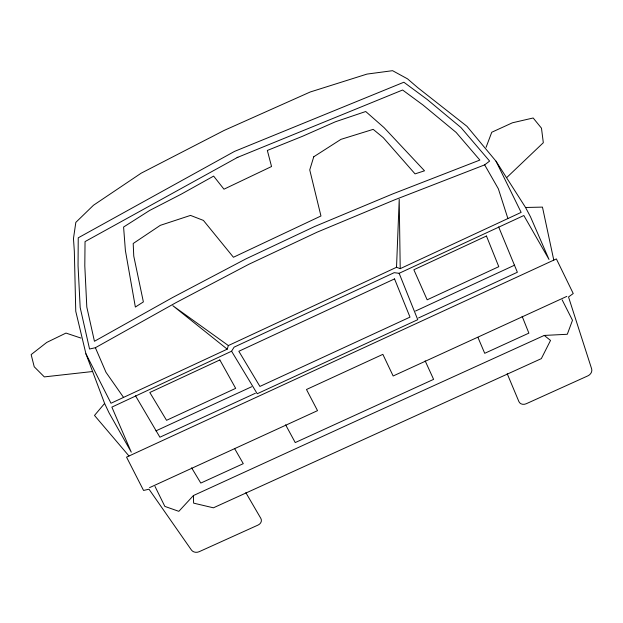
<?xml version="1.0" encoding="UTF-8"?>
<svg xmlns="http://www.w3.org/2000/svg" width="623" height="623" viewBox="0 0 623 623"><rect width="100%" height="100%" fill="white"/><g stroke="black" fill="none" stroke-linecap="round" stroke-linejoin="round"><path stroke-width="0.93" d="M396.524 267.283L399.218 199.267L400.223 268.661L396.524 267.283L228.368 345.563L227.224 349.16L111.003 403.245L85.927 353.786L75.757 311.282L74.332 251.256L73.467 238.523L75.827 222.38L93.473 205.255L141.211 173.155L224.054 130.472L310.207 92.002L366.986 74.09L392.56 70.679L407.535 78.856L417.597 87.516L466.954 126.313L496.025 161.217L525.555 207.482L530.508 216.851L549.011 259.456L523.842 215.519L399.141 273.295L394.172 272.672L234.092 347.151L231.577 351.224L111.867 407.115L131.274 452.173L109.002 412.753L104.617 403.447L85.927 353.786M486.08 147.308L491.757 132.255L512.425 122.793L533.171 117.988L541.48 128.182L543.318 142.714L506.779 177.524M104.617 403.447L94.494 415.432L128.977 455.981M562.125 299.819L572.49 320.284L567.304 334.278L544.245 335.431L366.643 416.211L193.434 495.542L178.832 511.335L164.838 506.398L154.987 486.384M484.663 164.869L489.616 161.084L460.919 127.497L427.253 99.516L403.86 82.236L234.505 151.412L78.241 237.822L78.046 265.702L80.188 307.56L89.556 349.02L95.389 347.712L176.005 302.63L248.818 264.3L317.037 232.208L394.639 199.835L484.663 164.869L498.369 188.831L507.854 218.4M237.854 157.214L85.04 241.599L84.806 265.857L86.807 307.046L94.439 341.279L172.664 297.483L245.851 258.911L314.514 226.577L392.529 194.002L479.874 160.064L456.145 132.434L422.978 104.999L402.598 90.016L237.129 157.564M400.223 268.661L521.14 212.388L496.025 161.217M415.533 311.033L514.668 265.133M418.539 317.956L517.37 272.259L498.641 226.904M155.921 430.882L251.684 386.735M255.375 393.253L159.901 437.214L135.51 395.792M149.551 487.638L317.528 410.65L306.477 389.5L382.857 354.355L393.152 375.988L566.829 296.384M92.321 371.549L44.326 376.899L34.226 366.776L31.15 354.596L46.741 342.424L65.976 333.079L80.92 338.063M525.555 207.482L542.462 207.109L553.777 260.087M228.368 345.563L172.812 305.698L227.224 349.16M544.245 335.431L550.53 340.423L541.332 358.63L213.401 507.815L193.605 503.135L193.434 495.542M123.463 397.279L106.003 372.32L95.389 347.712M231.577 351.224L257.229 393.744L417.76 319.685L399.141 273.295M191.596 467.811L200.793 483.074L243.281 463.66L234.723 448.77M245.844 492.645L260.835 518.391A5.833 4.867 -9.4 0 1 258.101 525.041L199.142 551.713A5.833 4.813 -6 0 1 191.432 550.039L149.006 489.203L143.563 490.457L126.547 457.134L556.378 258.919L573.238 293.534L568.526 296.969L591.64 368.855A6.035 5.031 -32.6 0 1 587.886 375.856L526.24 403.743A5.973 5.023 -28.7 0 1 518.881 401.562L507.215 373.73M285.607 424.808L295.24 442.571L433.608 379.36L425.151 360.849M477.903 337.316L484.717 353.311L528.872 333.134L522.136 316.305M313.758 156.778L309.74 169.908L320.954 215.994L233.43 257.26L203.41 220.41L190.506 215.41L160.298 225.347L133.197 243.5L133.758 256.1L143.376 301.914L135.362 307.053L125.394 250.555L123.588 227.029L149.621 210.473L181.083 194.251L213.634 176.107L223.969 189.197L271.542 166.528L267.345 150.454L302.404 136.328L335.509 121.734L365.724 111.517L384.033 127.598L424.512 170.811L415.05 173.879L383.254 137.652L373.193 129.358L340.968 139.35L313.758 156.778M219.841 359.946L149.824 392.498L166.543 420.315L235.673 388.355L219.841 359.946M486.454 236.016L413.859 269.759L427.16 299.811L498.789 266.683L486.454 236.016M394.538 278.902L238.835 351.279L259.916 386.424L410.004 317.123L394.538 278.902"/></g></svg>
